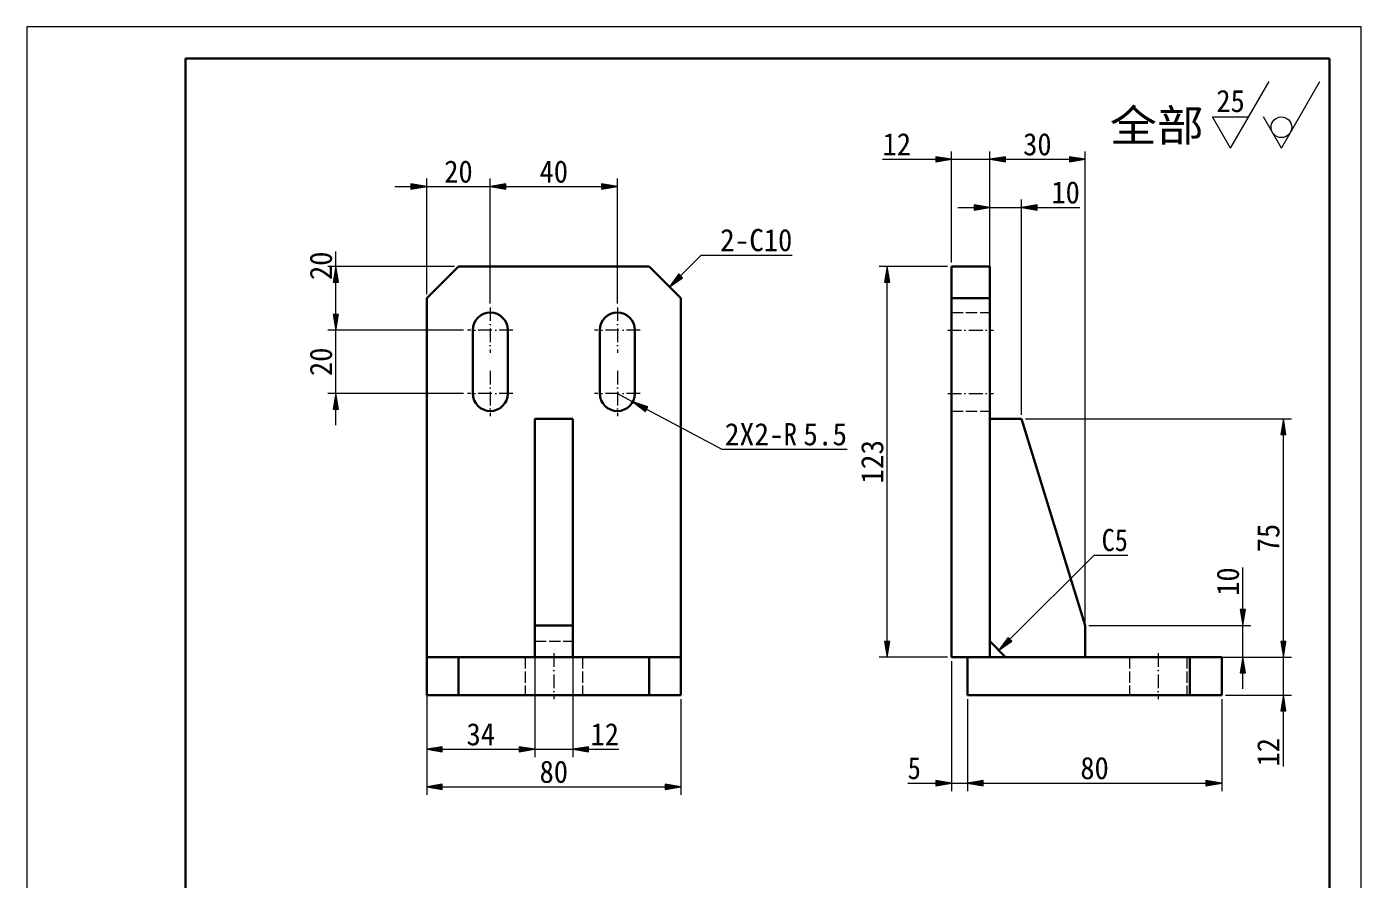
# Model space of a CAD drawing. Extents: x -225 to 67554, y -20826 to 613.
# Drawn here: x 0 to 210, y 162.6 to 297 of the extents above; entities that cross this region are included whole.
import ezdxf
from ezdxf.enums import TextEntityAlignment as Align

# ---------------------------------------------------------------- set-up
doc = ezdxf.new("R2010")
doc.units = 0
doc.linetypes.add('DASHDOT', pattern=[18.5, 12, -3, 0.5, -3])
doc.linetypes.add('DASHED', pattern=[15, 12, -3])
doc.layers.get('0').update_dxf_attribs({"lineweight": 13})
doc.layers.add('__5', color=7, linetype='Continuous', lineweight=13)
doc.styles.get("Standard").update_dxf_attribs({"font": ''})
doc.styles.get('Standard').set_extended_font_data('SimSun')
doc.dimstyles.get("Standard").update_dxf_attribs({"dimtxt": 2.5, "dimasz": 2.5, "dimexe": 1.25, "dimexo": 0.625, "dimtad": 1, "dimtxsty": 'Standard', "dimcen": 2.5, "dimadec": 0, "dimazin": 0, "dimtfac": 1, "dimtmove": 0, "dimatfit": 0, "dimfxl": 0, "dimarcsym": 0})

# ---------------------------------------------------------------- blocks, each defined once
blk = doc.blocks.new('*D0')
at = {"layer": '__5', "color": 94, "lineweight": 13, "ltscale": 0.058996, "transparency": 16777216}
blk.add_line((48.65, 259.22), (48.65, 261.58), dxfattribs=at)
at = {"layer": '__5', "color": 94, "lineweight": 13, "ltscale": 0.49775, "transparency": 16777216}
blk.add_line((67.31, 259.22), (47.4, 259.22), dxfattribs=at)
at = {"layer": '__5', "color": 94, "lineweight": 13, "ltscale": 0.126714, "transparency": 16777216}
blk.add_line((48.65, 251.69), (48.65, 256.75), dxfattribs=at)
at = {"layer": '__5', "color": 94, "lineweight": 13, "transparency": 16777216}
blk.add_line((68.74, 249.22), (47.4, 249.22), dxfattribs=at)
for points in [[(49.07, 256.75), (48.65, 259.22), (48.24, 256.75)], [(48.24, 251.69), (48.65, 249.22), (49.07, 251.69)]]:
    blk.add_lwpolyline(points, close=True, dxfattribs=at)
for points in [[(49.07, 256.75), (48.65, 259.22), (49.07, 256.75), (48.24, 256.75)], [(48.24, 251.69), (48.65, 249.22), (48.24, 251.69), (49.07, 251.69)]]:
    blk.add_solid(points, dxfattribs=at)
at = {"layer": '__5', "color": 94, "lineweight": 13, "transparency": 16777216, "width": 0.893612}
blk.add_text('20', height=3.5, rotation=90, dxfattribs=at).set_placement((48.03, 257.11), (48.03, 261.58), align=Align.FIT)
blk = doc.blocks.new('*D1')
at = {"layer": '__5', "color": 94, "lineweight": 13, "ltscale": 0.063357, "transparency": 16777216}
for p, q in [((48.65, 251.69), (48.65, 254.22)), ((48.65, 234.22), (48.65, 236.75))]:
    blk.add_line(p, q, dxfattribs=at)
at = {"layer": '__5', "color": 94, "lineweight": 13, "transparency": 16777216}
for p, q in [((68.74, 249.22), (47.4, 249.22)), ((68.74, 239.22), (47.4, 239.22))]:
    blk.add_line(p, q, dxfattribs=at)
at = {"layer": '__5', "color": 94, "lineweight": 13, "ltscale": 0.25, "transparency": 16777216}
blk.add_line((48.65, 239.22), (48.65, 249.22), dxfattribs=at)
at = {"layer": '__5', "color": 94, "lineweight": 13, "transparency": 16777216}
for points in [[(48.24, 251.69), (48.65, 249.22), (49.07, 251.69)], [(49.07, 236.75), (48.65, 239.22), (48.24, 236.75)]]:
    blk.add_lwpolyline(points, close=True, dxfattribs=at)
for points in [[(48.24, 251.69), (48.65, 249.22), (48.24, 251.69), (49.07, 251.69)], [(49.07, 236.75), (48.65, 239.22), (49.07, 236.75), (48.24, 236.75)]]:
    blk.add_solid(points, dxfattribs=at)
at = {"layer": '__5', "color": 94, "lineweight": 13, "transparency": 16777216, "width": 0.893612}
blk.add_text('20', height=3.5, rotation=90, dxfattribs=at).set_placement((48.03, 241.98), (48.03, 246.46), align=Align.FIT)
blk = doc.blocks.new('*D2')
at = {"layer": '__5', "color": 94, "lineweight": 13, "ltscale": 0.455573, "transparency": 16777216}
blk.add_line((62.94, 254.85), (62.94, 273.07), dxfattribs=at)
at = {"layer": '__5', "color": 94, "lineweight": 13, "ltscale": 0.491198, "transparency": 16777216}
blk.add_line((72.94, 253.42), (72.94, 273.07), dxfattribs=at)
at = {"layer": '__5', "color": 94, "lineweight": 13, "ltscale": 0.063357, "transparency": 16777216}
for p, q in [((57.94, 271.82), (60.47, 271.82)), ((75.4, 271.82), (77.94, 271.82))]:
    blk.add_line(p, q, dxfattribs=at)
at = {"layer": '__5', "color": 94, "lineweight": 13, "ltscale": 0.25, "transparency": 16777216}
blk.add_line((62.94, 271.82), (72.94, 271.82), dxfattribs=at)
at = {"layer": '__5', "color": 94, "lineweight": 13, "transparency": 16777216}
for points in [[(60.47, 271.41), (62.94, 271.82), (60.47, 272.23)], [(75.4, 272.23), (72.94, 271.82), (75.4, 271.41)]]:
    blk.add_lwpolyline(points, close=True, dxfattribs=at)
for points in [[(60.47, 271.41), (62.94, 271.82), (60.47, 271.41), (60.47, 272.23)], [(75.4, 272.23), (72.94, 271.82), (75.4, 272.23), (75.4, 271.41)]]:
    blk.add_solid(points, dxfattribs=at)
at = {"layer": '__5', "color": 94, "lineweight": 13, "transparency": 16777216, "width": 0.893612}
blk.add_text('20', height=3.5, dxfattribs=at).set_placement((65.7, 272.44), (70.18, 272.44), align=Align.FIT)
blk = doc.blocks.new('*D3')
at = {"layer": '__5', "color": 94, "lineweight": 13, "ltscale": 0.491198, "transparency": 16777216}
for p, q in [((72.94, 253.42), (72.94, 273.07)), ((92.94, 253.42), (92.94, 273.07))]:
    blk.add_line(p, q, dxfattribs=at)
at = {"layer": '__5', "color": 94, "lineweight": 13, "ltscale": 0.376714, "transparency": 16777216}
blk.add_line((75.4, 271.82), (90.47, 271.82), dxfattribs=at)
at = {"layer": '__5', "color": 94, "lineweight": 13, "transparency": 16777216}
for points in [[(75.4, 272.23), (72.94, 271.82), (75.4, 271.41)], [(90.47, 271.41), (92.94, 271.82), (90.47, 272.23)]]:
    blk.add_lwpolyline(points, close=True, dxfattribs=at)
for points in [[(75.4, 272.23), (72.94, 271.82), (75.4, 272.23), (75.4, 271.41)], [(90.47, 271.41), (92.94, 271.82), (90.47, 271.41), (90.47, 272.23)]]:
    blk.add_solid(points, dxfattribs=at)
at = {"layer": '__5', "color": 94, "lineweight": 13, "transparency": 16777216, "width": 0.893612}
blk.add_text('40', height=3.5, dxfattribs=at).set_placement((80.7, 272.44), (85.18, 272.44), align=Align.FIT)
blk = doc.blocks.new('*D4')
at = {"layer": '__5', "color": 94, "lineweight": 13, "transparency": 16777216}
blk.add_line((79.94, 202.1), (79.94, 181.95), dxfattribs=at)
at = {"layer": '__5', "color": 94, "lineweight": 13, "ltscale": 0.378637, "transparency": 16777216}
blk.add_line((62.94, 197.1), (62.94, 181.95), dxfattribs=at)
at = {"layer": '__5', "color": 94, "lineweight": 13, "ltscale": 0.301714, "transparency": 16777216}
blk.add_line((65.4, 183.2), (77.47, 183.2), dxfattribs=at)
at = {"layer": '__5', "color": 94, "lineweight": 13, "transparency": 16777216}
for points in [[(65.4, 183.61), (62.94, 183.2), (65.4, 182.79)], [(77.47, 182.79), (79.94, 183.2), (77.47, 183.61)]]:
    blk.add_lwpolyline(points, close=True, dxfattribs=at)
for points in [[(65.4, 183.61), (62.94, 183.2), (65.4, 183.61), (65.4, 182.79)], [(77.47, 182.79), (79.94, 183.2), (77.47, 182.79), (77.47, 183.61)]]:
    blk.add_solid(points, dxfattribs=at)
at = {"layer": '__5', "color": 94, "lineweight": 13, "transparency": 16777216, "width": 0.893612}
blk.add_text('34', height=3.5, dxfattribs=at).set_placement((69.2, 183.82), (73.68, 183.82), align=Align.FIT)
blk = doc.blocks.new('*D5')
at = {"layer": '__5', "color": 94, "lineweight": 13, "transparency": 16777216}
for p, q in [((79.94, 202.1), (79.94, 181.95)), ((85.94, 202.1), (85.94, 181.95))]:
    blk.add_line(p, q, dxfattribs=at)
at = {"layer": '__5', "color": 94, "lineweight": 13, "ltscale": 0.063357, "transparency": 16777216}
blk.add_line((74.94, 183.2), (77.47, 183.2), dxfattribs=at)
at = {"layer": '__5', "color": 94, "lineweight": 13, "ltscale": 0.15, "transparency": 16777216}
blk.add_line((79.94, 183.2), (85.94, 183.2), dxfattribs=at)
at = {"layer": '__5', "color": 94, "lineweight": 13, "ltscale": 0.119641, "transparency": 16777216}
blk.add_line((88.4, 183.2), (93.19, 183.2), dxfattribs=at)
at = {"layer": '__5', "color": 94, "lineweight": 13, "transparency": 16777216}
for points in [[(77.47, 182.79), (79.94, 183.2), (77.47, 183.61)], [(88.4, 183.61), (85.94, 183.2), (88.4, 182.79)]]:
    blk.add_lwpolyline(points, close=True, dxfattribs=at)
for points in [[(77.47, 182.79), (79.94, 183.2), (77.47, 182.79), (77.47, 183.61)], [(88.4, 183.61), (85.94, 183.2), (88.4, 183.61), (88.4, 182.79)]]:
    blk.add_solid(points, dxfattribs=at)
at = {"layer": '__5', "color": 94, "lineweight": 13, "transparency": 16777216, "width": 0.893612}
blk.add_text('12', height=3.5, dxfattribs=at).set_placement((88.72, 183.82), (93.19, 183.82), align=Align.FIT)
blk = doc.blocks.new('*D6')
at = {"layer": '__5', "color": 94, "lineweight": 13, "ltscale": 0.376343, "transparency": 16777216}
for p, q in [((62.94, 191.1), (62.94, 176.04)), ((102.94, 191.1), (102.94, 176.04))]:
    blk.add_line(p, q, dxfattribs=at)
at = {"layer": '__5', "color": 94, "lineweight": 13, "transparency": 16777216}
blk.add_line((65.4, 177.29), (100.47, 177.29), dxfattribs=at)
for points in [[(65.4, 177.7), (62.94, 177.29), (65.4, 176.88)], [(100.47, 176.88), (102.94, 177.29), (100.47, 177.7)]]:
    blk.add_lwpolyline(points, close=True, dxfattribs=at)
for points in [[(65.4, 177.7), (62.94, 177.29), (65.4, 177.7), (65.4, 176.88)], [(100.47, 176.88), (102.94, 177.29), (100.47, 176.88), (100.47, 177.7)]]:
    blk.add_solid(points, dxfattribs=at)
at = {"layer": '__5', "color": 94, "lineweight": 13, "transparency": 16777216, "width": 0.893612}
blk.add_text('80', height=3.5, dxfattribs=at).set_placement((80.7, 177.92), (85.18, 177.92), align=Align.FIT)
blk = doc.blocks.new('*D7')
at = {"layer": '__5', "color": 94, "lineweight": 13, "ltscale": 0.06875, "transparency": 16777216}
blk.add_line((92.94, 239.22), (95.37, 237.93), dxfattribs=at)
at = {"layer": '__5', "color": 94, "lineweight": 13, "ltscale": 0.335697, "transparency": 16777216}
blk.add_line((97.54, 236.77), (109.39, 230.45), dxfattribs=at)
at = {"layer": '__5', "color": 94, "lineweight": 13, "ltscale": 0.492349, "transparency": 16777216}
blk.add_line((109.39, 230.45), (129.08, 230.45), dxfattribs=at)
at = {"layer": '__5', "color": 94, "lineweight": 13, "transparency": 16777216}
blk.add_lwpolyline([(97.74, 237.13), (95.37, 237.93), (97.35, 236.4)], close=True, dxfattribs=at)
blk.add_solid([(97.74, 237.13), (95.37, 237.93), (97.74, 237.13), (97.35, 236.4)], dxfattribs=at)
for s, width, p, p2 in [('2X2-', 0.928573, (109.84, 231.07), (119.14, 231.07)), ('R', 0.823689, (119.14, 231.07), (121.2, 231.07)), ('5.5', 0.916919, (122.2, 231.07), (129.08, 231.07))]:
    blk.add_text(s, height=3.5, dxfattribs=dict(at, width=width)).set_placement(p, p2, align=Align.FIT)
blk = doc.blocks.new('*D8')
at = {"layer": '__5', "color": 94, "lineweight": 13, "ltscale": 0.437885, "transparency": 16777216}
for p, q in [((145.53, 259.85), (145.53, 277.36)), ((151.53, 259.85), (151.53, 277.36))]:
    blk.add_line(p, q, dxfattribs=at)
at = {"layer": '__5', "color": 94, "lineweight": 13, "ltscale": 0.209561, "transparency": 16777216}
blk.add_line((134.68, 276.11), (143.06, 276.11), dxfattribs=at)
at = {"layer": '__5', "color": 94, "lineweight": 13, "ltscale": 0.15, "transparency": 16777216}
blk.add_line((145.53, 276.11), (151.53, 276.11), dxfattribs=at)
at = {"layer": '__5', "color": 94, "lineweight": 13, "ltscale": 0.063357, "transparency": 16777216}
blk.add_line((153.99, 276.11), (156.53, 276.11), dxfattribs=at)
at = {"layer": '__5', "color": 94, "lineweight": 13, "transparency": 16777216}
for points in [[(143.06, 275.7), (145.53, 276.11), (143.06, 276.52)], [(153.99, 276.52), (151.53, 276.11), (153.99, 275.7)]]:
    blk.add_lwpolyline(points, close=True, dxfattribs=at)
for points in [[(143.06, 275.7), (145.53, 276.11), (143.06, 275.7), (143.06, 276.52)], [(153.99, 276.52), (151.53, 276.11), (153.99, 276.52), (153.99, 275.7)]]:
    blk.add_solid(points, dxfattribs=at)
at = {"layer": '__5', "color": 94, "lineweight": 13, "transparency": 16777216, "width": 0.893612}
blk.add_text('12', height=3.5, dxfattribs=at).set_placement((134.68, 276.74), (139.15, 276.74), align=Align.FIT)
blk = doc.blocks.new('*D9')
at = {"layer": '__5', "color": 94, "lineweight": 13, "ltscale": 0.063357, "transparency": 16777216}
blk.add_line((197.74, 200.19), (197.74, 202.72), dxfattribs=at)
at = {"layer": '__5', "color": 94, "lineweight": 13, "ltscale": 0.258338, "transparency": 16777216}
for p, q in [((188.65, 197.72), (198.99, 197.72)), ((188.65, 191.72), (198.99, 191.72))]:
    blk.add_line(p, q, dxfattribs=at)
at = {"layer": '__5', "color": 94, "lineweight": 13, "ltscale": 0.15, "transparency": 16777216}
blk.add_line((197.74, 191.72), (197.74, 197.72), dxfattribs=at)
at = {"layer": '__5', "color": 94, "lineweight": 13, "ltscale": 0.21884, "transparency": 16777216}
blk.add_line((197.74, 180.5), (197.74, 189.25), dxfattribs=at)
at = {"layer": '__5', "color": 94, "lineweight": 13, "transparency": 16777216}
for points in [[(197.32, 200.19), (197.74, 197.72), (198.15, 200.19)], [(198.15, 189.25), (197.74, 191.72), (197.32, 189.25)]]:
    blk.add_lwpolyline(points, close=True, dxfattribs=at)
for points in [[(197.32, 200.19), (197.74, 197.72), (197.32, 200.19), (198.15, 200.19)], [(198.15, 189.25), (197.74, 191.72), (198.15, 189.25), (197.32, 189.25)]]:
    blk.add_solid(points, dxfattribs=at)
at = {"layer": '__5', "color": 94, "lineweight": 13, "transparency": 16777216, "width": 0.893612}
blk.add_text('12', height=3.5, rotation=90, dxfattribs=at).set_placement((197.11, 180.5), (197.11, 184.97), align=Align.FIT)
blk = doc.blocks.new('*D10')
at = {"layer": '__5', "color": 94, "lineweight": 13, "transparency": 16777216}
for p, q in [((157.15, 235.22), (198.99, 235.22)), ((197.74, 200.19), (197.74, 232.75))]:
    blk.add_line(p, q, dxfattribs=at)
at = {"layer": '__5', "color": 94, "lineweight": 13, "ltscale": 0.258338, "transparency": 16777216}
blk.add_line((188.65, 197.72), (198.99, 197.72), dxfattribs=at)
at = {"layer": '__5', "color": 94, "lineweight": 13, "transparency": 16777216}
for points in [[(198.15, 232.75), (197.74, 235.22), (197.32, 232.75)], [(197.32, 200.19), (197.74, 197.72), (198.15, 200.19)]]:
    blk.add_lwpolyline(points, close=True, dxfattribs=at)
for points in [[(198.15, 232.75), (197.74, 235.22), (198.15, 232.75), (197.32, 232.75)], [(197.32, 200.19), (197.74, 197.72), (197.32, 200.19), (198.15, 200.19)]]:
    blk.add_solid(points, dxfattribs=at)
at = {"layer": '__5', "color": 94, "lineweight": 13, "transparency": 16777216, "width": 0.893611}
blk.add_text('75', height=3.5, rotation=90, dxfattribs=at).set_placement((197.11, 214.23), (197.11, 218.71), align=Align.FIT)
blk = doc.blocks.new('*D11')
at = {"layer": '__5', "color": 94, "lineweight": 13, "ltscale": 0.166618, "transparency": 16777216}
blk.add_line((191.36, 205.19), (191.36, 211.85), dxfattribs=at)
at = {"layer": '__5', "color": 94, "lineweight": 13, "transparency": 16777216}
for p, q in [((167.15, 202.72), (192.61, 202.72)), ((167.15, 197.72), (192.61, 197.72))]:
    blk.add_line(p, q, dxfattribs=at)
at = {"layer": '__5', "color": 94, "lineweight": 13, "ltscale": 0.125, "transparency": 16777216}
blk.add_line((191.36, 197.72), (191.36, 202.72), dxfattribs=at)
at = {"layer": '__5', "color": 94, "lineweight": 13, "ltscale": 0.063357, "transparency": 16777216}
blk.add_line((191.36, 192.72), (191.36, 195.25), dxfattribs=at)
at = {"layer": '__5', "color": 94, "lineweight": 13, "transparency": 16777216}
for points in [[(190.95, 205.19), (191.36, 202.72), (191.78, 205.19)], [(191.78, 195.25), (191.36, 197.72), (190.95, 195.25)]]:
    blk.add_lwpolyline(points, close=True, dxfattribs=at)
for points in [[(190.95, 205.19), (191.36, 202.72), (190.95, 205.19), (191.78, 205.19)], [(191.78, 195.25), (191.36, 197.72), (191.78, 195.25), (190.95, 195.25)]]:
    blk.add_solid(points, dxfattribs=at)
at = {"layer": '__5', "color": 94, "lineweight": 13, "transparency": 16777216, "width": 0.893612}
blk.add_text('10', height=3.5, rotation=90, dxfattribs=at).set_placement((190.74, 207.38), (190.74, 211.85), align=Align.FIT)
blk = doc.blocks.new('*D12')
at = {"layer": '__5', "color": 94, "lineweight": 13, "transparency": 16777216}
for p, q in [((151.53, 235.85), (151.53, 269.78)), ((156.53, 235.85), (156.53, 269.78))]:
    blk.add_line(p, q, dxfattribs=at)
at = {"layer": '__5', "color": 94, "lineweight": 13, "ltscale": 0.063357, "transparency": 16777216}
blk.add_line((146.53, 268.53), (149.06, 268.53), dxfattribs=at)
at = {"layer": '__5', "color": 94, "lineweight": 13, "ltscale": 0.125, "transparency": 16777216}
blk.add_line((151.53, 268.53), (156.53, 268.53), dxfattribs=at)
at = {"layer": '__5', "color": 94, "lineweight": 13, "ltscale": 0.167907, "transparency": 16777216}
blk.add_line((158.99, 268.53), (165.71, 268.53), dxfattribs=at)
at = {"layer": '__5', "color": 94, "lineweight": 13, "transparency": 16777216}
for points in [[(149.06, 268.12), (151.53, 268.53), (149.06, 268.95)], [(158.99, 268.95), (156.53, 268.53), (158.99, 268.12)]]:
    blk.add_lwpolyline(points, close=True, dxfattribs=at)
for points in [[(149.06, 268.12), (151.53, 268.53), (149.06, 268.12), (149.06, 268.95)], [(158.99, 268.95), (156.53, 268.53), (158.99, 268.95), (158.99, 268.12)]]:
    blk.add_solid(points, dxfattribs=at)
at = {"layer": '__5', "color": 94, "lineweight": 13, "transparency": 16777216, "width": 0.893612}
blk.add_text('10', height=3.5, dxfattribs=at).set_placement((161.24, 269.16), (165.71, 269.16), align=Align.FIT)
blk = doc.blocks.new('*D13')
at = {"layer": '__5', "color": 94, "lineweight": 13, "ltscale": 0.437885, "transparency": 16777216}
blk.add_line((151.53, 259.85), (151.53, 277.36), dxfattribs=at)
at = {"layer": '__5', "color": 94, "lineweight": 13, "transparency": 16777216}
blk.add_line((166.53, 203.35), (166.53, 277.36), dxfattribs=at)
at = {"layer": '__5', "color": 94, "lineweight": 13, "ltscale": 0.251714, "transparency": 16777216}
blk.add_line((153.99, 276.11), (164.06, 276.11), dxfattribs=at)
at = {"layer": '__5', "color": 94, "lineweight": 13, "transparency": 16777216}
for points in [[(153.99, 276.52), (151.53, 276.11), (153.99, 275.7)], [(164.06, 275.7), (166.53, 276.11), (164.06, 276.52)]]:
    blk.add_lwpolyline(points, close=True, dxfattribs=at)
for points in [[(153.99, 276.52), (151.53, 276.11), (153.99, 276.52), (153.99, 275.7)], [(164.06, 275.7), (166.53, 276.11), (164.06, 275.7), (164.06, 276.52)]]:
    blk.add_solid(points, dxfattribs=at)
at = {"layer": '__5', "color": 94, "lineweight": 13, "transparency": 16777216, "width": 0.893612}
blk.add_text('30', height=3.5, dxfattribs=at).set_placement((156.79, 276.74), (161.26, 276.74), align=Align.FIT)
blk = doc.blocks.new('*D14')
at = {"layer": '__5', "color": 94, "lineweight": 13, "ltscale": 0.361815, "transparency": 16777216}
for p, q in [((148.03, 191.1), (148.03, 176.62)), ((188.03, 191.1), (188.03, 176.62))]:
    blk.add_line(p, q, dxfattribs=at)
at = {"layer": '__5', "color": 94, "lineweight": 13, "transparency": 16777216}
blk.add_line((150.49, 177.87), (185.56, 177.87), dxfattribs=at)
for points in [[(150.49, 178.29), (148.03, 177.87), (150.49, 177.46)], [(185.56, 177.46), (188.03, 177.87), (185.56, 178.29)]]:
    blk.add_lwpolyline(points, close=True, dxfattribs=at)
for points in [[(150.49, 178.29), (148.03, 177.87), (150.49, 178.29), (150.49, 177.46)], [(185.56, 177.46), (188.03, 177.87), (185.56, 177.46), (185.56, 178.29)]]:
    blk.add_solid(points, dxfattribs=at)
at = {"layer": '__5', "color": 94, "lineweight": 13, "transparency": 16777216, "width": 0.893612}
blk.add_text('80', height=3.5, dxfattribs=at).set_placement((165.79, 178.5), (170.26, 178.5), align=Align.FIT)
blk = doc.blocks.new('*D15')
at = {"layer": '__5', "color": 94, "lineweight": 13, "ltscale": 0.268566, "transparency": 16777216}
for p, q in [((144.9, 259.22), (134.16, 259.22)), ((144.9, 197.72), (134.16, 197.72))]:
    blk.add_line(p, q, dxfattribs=at)
at = {"layer": '__5', "color": 94, "lineweight": 13, "transparency": 16777216}
blk.add_line((135.41, 200.19), (135.41, 256.75), dxfattribs=at)
for points in [[(135.82, 256.75), (135.41, 259.22), (135, 256.75)], [(135, 200.19), (135.41, 197.72), (135.82, 200.19)]]:
    blk.add_lwpolyline(points, close=True, dxfattribs=at)
for points in [[(135.82, 256.75), (135.41, 259.22), (135.82, 256.75), (135, 256.75)], [(135, 200.19), (135.41, 197.72), (135, 200.19), (135.82, 200.19)]]:
    blk.add_solid(points, dxfattribs=at)
at = {"layer": '__5', "color": 94, "lineweight": 13, "transparency": 16777216, "width": 0.916919}
blk.add_text('123', height=3.5, rotation=90, dxfattribs=at).set_placement((134.79, 225.03), (134.79, 231.91), align=Align.FIT)
blk = doc.blocks.new('*D16')
at = {"layer": '__5', "color": 94, "lineweight": 13, "transparency": 16777216}
blk.add_line((145.53, 197.1), (145.53, 176.62), dxfattribs=at)
at = {"layer": '__5', "color": 94, "lineweight": 13, "ltscale": 0.361815, "transparency": 16777216}
blk.add_line((148.03, 191.1), (148.03, 176.62), dxfattribs=at)
at = {"layer": '__5', "color": 94, "lineweight": 13, "ltscale": 0.110737, "transparency": 16777216}
blk.add_line((138.63, 177.87), (143.06, 177.87), dxfattribs=at)
at = {"layer": '__5', "color": 94, "lineweight": 13, "ltscale": 0.0625, "transparency": 16777216}
blk.add_line((145.53, 177.87), (148.03, 177.87), dxfattribs=at)
at = {"layer": '__5', "color": 94, "lineweight": 13, "ltscale": 0.063357, "transparency": 16777216}
blk.add_line((150.49, 177.87), (153.03, 177.87), dxfattribs=at)
at = {"layer": '__5', "color": 94, "lineweight": 13, "transparency": 16777216}
for points in [[(143.06, 177.46), (145.53, 177.87), (143.06, 178.29)], [(150.49, 178.29), (148.03, 177.87), (150.49, 177.46)]]:
    blk.add_lwpolyline(points, close=True, dxfattribs=at)
for points in [[(143.06, 177.46), (145.53, 177.87), (143.06, 177.46), (143.06, 178.29)], [(150.49, 178.29), (148.03, 177.87), (150.49, 178.29), (150.49, 177.46)]]:
    blk.add_solid(points, dxfattribs=at)
at = {"layer": '__5', "color": 94, "lineweight": 13, "transparency": 16777216, "width": 0.823689}
blk.add_text('5', height=3.5, dxfattribs=at).set_placement((138.63, 178.5), (140.69, 178.5), align=Align.FIT)

msp = doc.modelspace()

# ---------------------------------------------------------------- linework, layer by layer
at = {"color": 5, "lineweight": 13}
for p, q in [((210, 297), (0, 297)), ((0, 297), (0, 0)), ((210, 0), (210, 297))]:
    msp.add_line(p, q, dxfattribs=at)
at = {"color": 7, "lineweight": 35}
for p, q in [((25, 292), (205, 292)), ((25, 292), (25, 5)), ((205, 5), (205, 292))]:
    msp.add_line(p, q, dxfattribs=at)
at = {"layer": '__5', "color": 6, "lineweight": 13, "ltscale": 0.303109}
for p, q in [((189.4251, 277.8883), (195.4873, 288.3883)), ((197.4251, 277.8883), (203.4873, 288.3883))]:
    msp.add_line(p, q, dxfattribs=at)
at = {"layer": '__5', "color": 6, "lineweight": 13, "ltscale": 0.141451}
for p, q in [((189.4251, 277.8883), (186.5961, 282.7883)), ((186.5961, 282.7883), (192.2542, 282.7883)), ((197.4251, 277.8883), (194.5961, 282.7883))]:
    msp.add_line(p, q, dxfattribs=at)
at = {"layer": '__5', "color": 94, "lineweight": 13, "ltscale": 0.115191}
msp.add_line((102.8866, 257.7597), (106.1447, 261.0178), dxfattribs=at)
at = {"layer": '__5', "color": 94, "lineweight": 13, "ltscale": 0.358072}
msp.add_line((106.1447, 261.0178), (120.4675, 261.0178), dxfattribs=at)
at = {"layer": '__5', "color": 7, "lineweight": 35, "ltscale": 0.176777}
for p, q in [((67.9388, 259.2204), (62.9388, 254.2204)), ((102.9388, 254.2204), (97.9388, 259.2204))]:
    msp.add_line(p, q, dxfattribs=at)
at = {"layer": '__5', "color": 7, "lineweight": 35}
for p, q in [((97.9388, 259.2204), (67.9388, 259.2204)), ((62.9388, 197.7204), (62.9388, 254.2204)), ((102.9388, 197.7204), (102.9388, 254.2204)), ((145.5281, 197.7204), (145.5281, 254.2204)), ((151.5281, 197.7204), (151.5281, 254.2204)), ((79.9388, 235.2204), (79.9388, 202.7204)), ((85.9388, 235.2204), (85.9388, 202.7204)), ((151.5281, 200.2204), (151.5281, 235.2204)), ((156.5281, 235.2204), (166.5281, 202.7204)), ((97.9388, 197.7204), (67.9388, 197.7204)), ((183.0281, 197.7204), (148.0281, 197.7204)), ((97.9388, 191.7204), (67.9388, 191.7204)), ((183.0281, 191.7204), (148.0281, 191.7204))]:
    msp.add_line(p, q, dxfattribs=at)
at = {"layer": '__5', "color": 7, "lineweight": 35, "ltscale": 0.125}
for p, q in [((145.5281, 254.2204), (145.5281, 259.2204)), ((151.5281, 259.2204), (151.5281, 254.2204)), ((151.5281, 235.2204), (156.5281, 235.2204)), ((79.9388, 202.7204), (79.9388, 197.7204)), ((85.9388, 202.7204), (85.9388, 197.7204)), ((166.5281, 202.7204), (166.5281, 197.7204)), ((67.9388, 197.7204), (62.9388, 197.7204)), ((102.9388, 197.7204), (97.9388, 197.7204)), ((188.0281, 197.7204), (183.0281, 197.7204)), ((67.9388, 191.7204), (62.9388, 191.7204)), ((102.9388, 191.7204), (97.9388, 191.7204)), ((188.0281, 191.7204), (183.0281, 191.7204))]:
    msp.add_line(p, q, dxfattribs=at)
at = {"layer": '__5', "color": 7, "lineweight": 35, "ltscale": 0.15}
for p, q in [((145.5281, 259.2204), (151.5281, 259.2204)), ((145.5281, 254.2204), (151.5281, 254.2204)), ((85.9388, 235.2204), (79.9388, 235.2204)), ((85.9388, 202.7204), (79.9388, 202.7204)), ((62.9388, 197.7204), (62.9388, 191.7204)), ((67.9388, 197.7204), (67.9388, 191.7204)), ((85.9388, 197.7204), (79.9388, 197.7204)), ((97.9388, 191.7204), (97.9388, 197.7204)), ((102.9388, 191.7204), (102.9388, 197.7204)), ((151.5281, 197.7204), (145.5281, 197.7204)), ((148.0281, 191.7204), (148.0281, 197.7204)), ((183.0281, 197.7204), (183.0281, 191.7204)), ((188.0281, 197.7204), (188.0281, 191.7204))]:
    msp.add_line(p, q, dxfattribs=at)
at = {"layer": '__5', "color": 7, "linetype": 'DASHED', "lineweight": 13, "ltscale": 0.15}
for p, q in [((151.5281, 254.2204), (145.5281, 254.2204)), ((145.5281, 251.9704), (151.5281, 251.9704)), ((145.5281, 251.9704), (151.5281, 251.9704)), ((145.5281, 236.4704), (151.5281, 236.4704)), ((145.5281, 236.4704), (151.5281, 236.4704)), ((79.9388, 200.2204), (85.9388, 200.2204)), ((78.4388, 197.7204), (78.4388, 191.7204)), ((87.4388, 197.7204), (87.4388, 191.7204)), ((173.5281, 197.7204), (173.5281, 191.7204)), ((182.5281, 197.7204), (182.5281, 191.7204)), ((183.0281, 191.7204), (183.0281, 197.7204))]:
    msp.add_line(p, q, dxfattribs=at)
at = {"layer": '__5', "color": 6, "linetype": 'DASHDOT', "lineweight": 13, "ltscale": 0.17875}
for p, q in [((72.9388, 252.7954), (72.9388, 245.6454)), ((92.9388, 252.7954), (92.9388, 245.6454)), ((76.5138, 249.2204), (69.3638, 249.2204)), ((96.5138, 249.2204), (89.3638, 249.2204)), ((72.9388, 242.7954), (72.9388, 235.6454)), ((92.9388, 242.7954), (92.9388, 235.6454)), ((76.5138, 239.2204), (69.3638, 239.2204)), ((96.5138, 239.2204), (89.3638, 239.2204))]:
    msp.add_line(p, q, dxfattribs=at)
at = {"layer": '__5', "color": 7, "lineweight": 35, "ltscale": 0.25}
for p, q in [((70.1888, 239.2204), (70.1888, 249.2204)), ((75.6888, 249.2204), (75.6888, 239.2204)), ((90.1888, 239.2204), (90.1888, 249.2204)), ((95.6888, 249.2204), (95.6888, 239.2204))]:
    msp.add_line(p, q, dxfattribs=at)
at = {"layer": '__5', "color": 150, "linetype": 'DASHDOT', "lineweight": 13, "ltscale": 0.18}
for p, q in [((144.9281, 249.2204), (152.1281, 249.2204)), ((144.9281, 239.2204), (152.1281, 239.2204))]:
    msp.add_line(p, q, dxfattribs=at)
at = {"layer": '__5', "color": 94, "lineweight": 13, "ltscale": 0.468695}
msp.add_line((154.7069, 200.5286), (167.9636, 213.7853), dxfattribs=at)
at = {"layer": '__5', "color": 94, "lineweight": 13, "ltscale": 0.132646}
msp.add_line((167.9636, 213.7853), (173.2695, 213.7853), dxfattribs=at)
at = {"layer": '__5', "color": 7, "lineweight": 35, "ltscale": 0.088388}
msp.add_line((151.5281, 200.2204), (154.0281, 197.7204), dxfattribs=at)
at = {"layer": '__5', "color": 7, "lineweight": 35, "ltscale": 0.425}
for p, q in [((79.9388, 197.7204), (62.9388, 197.7204)), ((102.9388, 197.7204), (85.9388, 197.7204))]:
    msp.add_line(p, q, dxfattribs=at)
at = {"layer": '__5', "color": 150, "linetype": 'DASHDOT', "lineweight": 13, "ltscale": 0.180008}
for p, q in [((82.9388, 198.3205), (82.9388, 191.1202)), ((178.0281, 198.3205), (178.0281, 191.1202))]:
    msp.add_line(p, q, dxfattribs=at)
at = {"layer": '__5', "color": 7, "lineweight": 35, "ltscale": 0.3125}
msp.add_line((166.5281, 197.7204), (154.0281, 197.7204), dxfattribs=at)
at = {"layer": '__5', "color": 94, "lineweight": 13}
for points in [[(102.5948, 258.0514), (101.1431, 256.0162), (103.1783, 257.4679)], [(154.4152, 200.8204), (152.9634, 198.7851), (154.9987, 200.2369)]]:
    msp.add_lwpolyline(points, close=True, dxfattribs=at)
at = {"layer": '__5', "color": 6, "lineweight": 13}
msp.add_circle((197.4251, 281.1549), 1.6333, dxfattribs=at)
at = {"layer": '__5', "color": 7, "lineweight": 35}
for centre, start, end in [((72.9388, 249.2204), 0, 180), ((92.9388, 249.2204), 0, 180), ((72.9388, 239.2204), 180, 360), ((92.9388, 239.2204), 180, 360)]:
    msp.add_arc(centre, 2.75, start, end, dxfattribs=at)
at = {"layer": '__5', "color": 94, "lineweight": 13}
for points in [[(102.5948, 258.0514), (101.1431, 256.0162), (102.5948, 258.0514), (103.1783, 257.4679)], [(154.4152, 200.8204), (152.9634, 198.7851), (154.4152, 200.8204), (154.9987, 200.2369)]]:
    msp.add_solid(points, dxfattribs=at)

# ---------------------------------------------------------------- texts
at = {"layer": '__5', "color": 6, "lineweight": 13, "width": 0.68}
msp.add_text('25', height=3.5, dxfattribs=at).set_placement((187.1856, 283.5551), (191.6646, 283.5551), align=Align.FIT)
at = {"layer": '__5', "color": 94, "lineweight": 13}
msp.add_text('全部', height=5, dxfattribs=at).set_placement((170.4251, 278.9287), (185.2228, 278.9287), align=Align.FIT)
at = {"layer": '__5', "color": 94, "lineweight": 13, "width": 0.68}
for s, p, p2 in [('2-C', (109.1099, 261.6428), (115.9945, 261.6428)), ('10', (115.9945, 261.6428), (120.4675, 261.6428)), ('C', (169.1464, 214.4103), (171.208, 214.4103)), ('5', (171.208, 214.4103), (173.2695, 214.4103))]:
    msp.add_text(s, height=3.5, dxfattribs=at).set_placement(p, p2, align=Align.FIT)

# ---------------------------------------------------------------- dimensions: what is measured, and where the dimension line sits
at = {"layer": '__5', "color": 0, "lineweight": 0}
for base, p1, p2, angle, picture, middle, dimtype in [((145.5281, 276.1108), (151.5281, 259.2204), (145.5281, 259.2204), 180, '*D8', (136.9164, 276.1108), 161), ((151.5281, 276.1108), (166.5281, 202.7204), (151.5281, 259.2204), 179.999046, '*D13', (159.0281, 276.1108), 160), ((72.9388, 271.8184), (62.9388, 254.2204), (72.9388, 252.7954), 359.998092, '*D2', (67.9388, 271.8184), 160), ((72.9388, 271.8184), (92.9388, 252.7954), (72.9388, 252.7954), 180, '*D3', (82.9388, 271.8184), 161), ((156.5281, 268.533), (151.5281, 235.2204), (156.5281, 235.2204), 0, '*D12', (163.4735, 268.533), 161), ((48.6538, 249.2204), (67.9388, 259.2204), (69.3638, 249.2204), 269.998569, '*D0', (48.6538, 259.3438), 160), ((135.4104, 197.7204), (145.5281, 259.2204), (145.5281, 197.7204), 270, '*D15', (135.4104, 228.4704), 161), ((48.6538, 249.2204), (69.3638, 239.2204), (69.3638, 249.2204), 90, '*D1', (48.6538, 244.2204), 161), ((197.7366, 197.7204), (156.5281, 235.2204), (188.0281, 197.7204), 269.998569, '*D10', (197.7366, 216.4704), 160), ((191.3649, 197.7204), (166.5281, 202.7204), (166.5281, 197.7204), 270, '*D11', (191.3649, 209.6144), 161), ((79.9388, 183.2), (62.9388, 197.7204), (79.9388, 202.7204), 359.998092, '*D4', (71.4388, 183.2), 160), ((79.9388, 183.2), (85.9388, 202.7204), (79.9388, 202.7204), 180, '*D5', (90.9536, 183.2), 161), ((197.7366, 191.7204), (188.0281, 197.7204), (188.0281, 191.7204), 270, '*D9', (197.7366, 182.7377), 161), ((148.0281, 177.8728), (145.5281, 197.7204), (148.0281, 191.7204), 359.998092, '*D16', (139.6637, 177.8728), 160), ((62.9388, 177.2917), (102.9388, 191.7204), (62.9388, 191.7204), 180, '*D6', (82.9388, 177.2917), 161), ((148.0281, 177.8728), (188.0281, 191.7204), (148.0281, 191.7204), 180, '*D14', (168.0281, 177.8728), 161)]:
    dim = msp.add_linear_dim(base=base, p1=p1, p2=p2, angle=angle, dimstyle='Standard', override={"dimlfac": 2}, dxfattribs=at)
    dim.commit()
    dim.dimension.update_dxf_attribs({"geometry": picture, "text_midpoint": middle, "dimtype": dimtype})
dim = msp.add_radius_dim(center=(92.9388, 239.2204), mpoint=(95.3654, 237.9266), text='2X2-<>', dimstyle='Standard', override={"dimlfac": 2}, dxfattribs=at)
dim.commit()
dim.dimension.update_dxf_attribs({"geometry": '*D7', "text_midpoint": (116.2468, 226.7924), "dimtype": 164})

doc.saveas('drawing.dxf')
